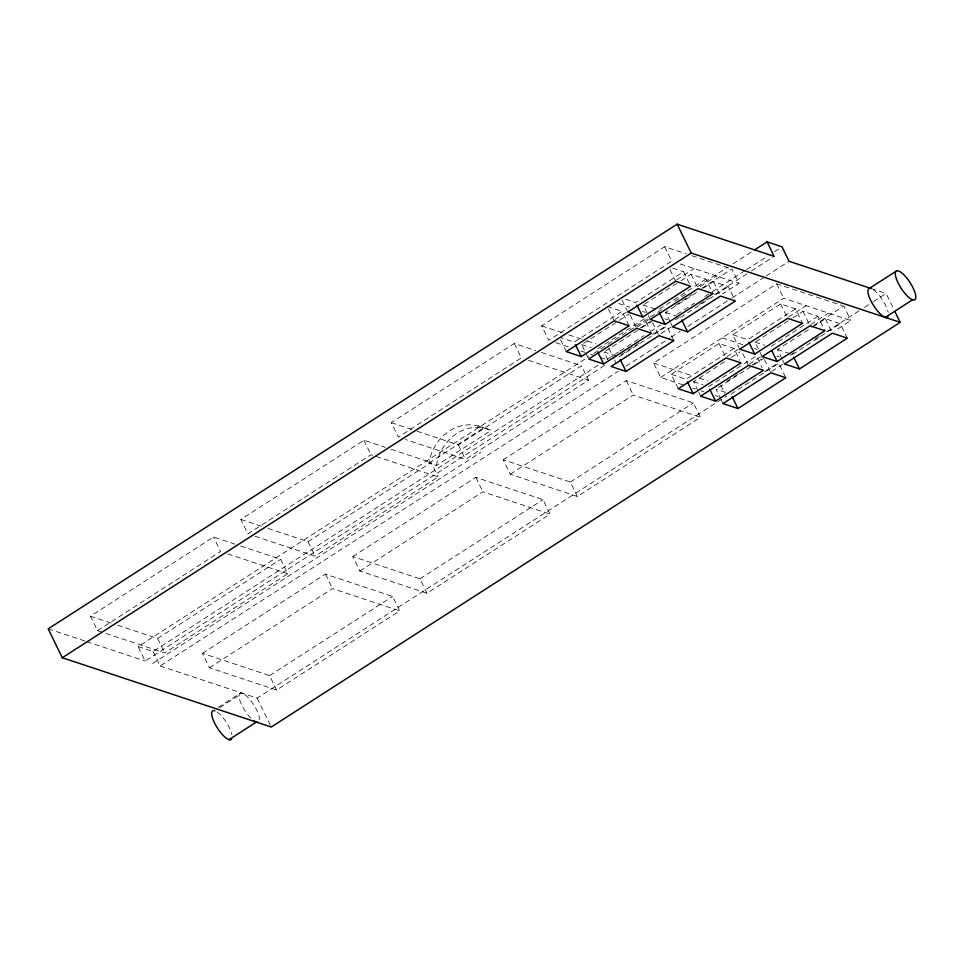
<?xml version="1.0" encoding="UTF-8"?>
<svg xmlns="http://www.w3.org/2000/svg" width="964" height="964" viewBox="0 0 964 964"><rect width="100%" height="100%" fill="white"/><g stroke="black" fill="none" stroke-linecap="round" stroke-linejoin="round"><path stroke-width="0.72" stroke-dasharray="4.82 3.62" d="M240.675 546.034L280.681 559.301L287.73 573.749L164.675 652.929L97.521 630.661L90.471 616.213L213.526 537.032L234.951 544.142M255.062 536.249L315.071 556.156L438.126 476.975L370.959 454.707L247.917 533.887L240.867 519.439L363.91 440.259L385.347 447.368M514.306 343.485L521.355 357.933L398.313 437.114L391.264 422.666L514.306 343.485L535.743 350.595M664.702 246.712L671.751 261.16L548.697 340.34L541.66 325.892L664.702 246.712L686.139 253.821M97.521 630.661L220.563 551.48L213.526 537.032M629.094 325.784L622.045 311.336L574.195 342.124L560.626 337.629M689.344 283.561L683.572 271.74L635.722 302.539L624.865 298.936M615.032 319.482L626.335 312.216M676.559 279.897L694.14 268.582M588.064 357.728L581.654 344.594L618.177 321.096M619.43 320.289L629.516 313.806M644.446 304.202L679.704 281.512M680.958 280.705L691.031 274.222L705.961 279.162L713.011 293.61M597.837 348.739L644.434 318.759L650.206 330.58M659.364 309.143L705.961 279.162M604.573 365.44L145.215 661.027L138.165 646.579L588.667 356.692M593.728 353.439L663.328 308.661M674.716 301.322L688.633 292.369M697.49 286.67L727.856 267.124M732.929 263.871L751.908 251.652M637.421 326.904L649.977 318.831M700.201 286.513L716.529 276.005M429.016 463.069L483.699 427.871L491.17 430.354L436.475 465.54L429.016 463.069A42.741 37.958 -71.7 0 1 483.699 427.871M117.62 625.214L157.626 638.481L280.681 559.301M268.016 528.441L308.022 541.708L431.077 462.527L438.126 476.975M416.978 431.185L458.418 444.934L581.473 365.754L588.522 380.202L465.467 459.382L405.446 439.476M640.204 327.965L650.254 321.494M675.366 305.335L691.694 294.839M701.732 288.369L731.869 268.98L738.918 283.428L722.59 293.936M605.308 351.209L640.566 328.519M641.819 327.712L651.893 321.229M670.052 321.627L665.57 312.432L698.31 291.369M703.346 288.128L713.42 281.645L728.35 286.585L734.749 299.72M138.165 646.579L153.095 651.531L598.524 364.898M607.38 359.198L618.768 351.872M620.033 351.065L644.085 335.593M650.411 331.52L660.533 325.001M676.981 314.421L694.695 303.021M704.829 296.502L711.155 292.429M712.42 291.622L745.317 270.45M746.582 269.631L768.091 255.797M774.417 251.725L779.478 248.459M621.021 354.86L641.265 341.834M652.652 334.508L665.305 326.362M675.439 319.843L680.5 316.59M699.478 304.371L708.335 298.671M714.661 294.61L750.088 271.8M751.354 270.992L774.14 256.34M618.972 356.969L666.823 326.181L673.872 340.629M680.5 317.385L728.35 286.585M661.063 333.52L671.113 327.061M152.674 663.497L480.807 452.357M153.095 651.531L160.132 665.979L618.225 371.212M625.817 366.32L670.113 337.822M671.378 337.014L680.235 331.315M687.826 326.422L730.857 298.744M732.122 297.924L765.018 276.752M766.284 275.945L789.058 261.28M202.404 653.327L325.458 574.146L392.613 596.427L399.662 610.875L276.62 690.055L209.453 667.775L202.404 653.327L269.571 675.595L276.62 690.055M352.8 556.553L475.854 477.373L543.009 499.653L550.058 514.101L427.004 593.27L359.849 571.001L352.8 556.553L419.967 578.822L427.004 593.27M503.196 459.78L626.251 380.599L693.405 402.88L700.454 417.328L577.4 496.496L510.245 474.228L503.196 459.78L570.363 482.048L577.4 496.496M683.03 384.877L660.641 377.454L653.592 363.006L776.647 283.826L842.379 305.624M209.453 667.775L332.508 588.594L399.662 610.875M359.849 571.001L482.904 491.821L550.058 514.101M510.245 474.228L633.3 395.047L700.454 417.328M660.641 377.454L783.684 298.274L850.851 320.542L834.523 331.05M678.258 388.745L671.209 374.297L719.06 343.497L733.99 348.45L739.75 360.271M739.774 349.149L732.736 334.701L780.587 303.913L795.505 308.866L802.554 323.314M733.99 348.45L686.127 379.238L671.209 374.297M795.505 308.866L747.654 339.653L732.736 334.701M726.976 356.596L738.267 349.329M788.504 317.011L806.073 305.696M698.081 390.914L693.598 381.72L725.073 361.464M731.375 357.403L740.183 351.74M762.163 356.572L755.113 342.124L791.637 318.626M792.902 317.819L802.976 311.336L817.894 316.288L824.943 330.736M708.516 386.672L756.366 355.873L762.138 367.694M771.308 346.269L817.894 316.288M749.365 364.031L761.922 355.945M810.881 324.434L828.462 313.119M218.153 707.443L240.53 693.044M219.852 707.588L242.217 693.2M269.571 675.595L392.613 596.427M419.967 578.822L543.009 499.653M570.363 482.048L693.405 402.88M727.037 381.238L739.593 373.164M752.149 365.079L760.933 359.427M813.664 325.495L843.801 306.094L850.851 320.542M718.493 387.516L752.498 365.645M753.764 364.838L763.837 358.355M781.985 358.741L777.502 349.546L811.507 327.676M812.76 326.868L825.365 318.759L840.283 323.711L847.332 338.159M160.132 665.979L257.147 698.141L726.627 396.047M764.597 371.622L778.514 362.669M789.902 355.342L794.963 352.077M815.207 339.051L821.533 334.978M826.594 331.724L859.502 310.553M864.563 307.299L872.155 302.407M873.42 301.599L886.073 293.454L893.761 309.215M730.905 394.095L778.755 363.295L785.805 377.743M792.432 354.499L840.283 323.711M771.742 371.453L783.045 364.175M871.155 288.501L886.073 293.454M691.851 255.713L731.869 268.98M680.15 263.943L738.918 283.428M672.715 268.137L683.572 271.74M655.399 309.058L643.181 305.01L647.663 314.204M665.57 312.432L677.776 316.481M755.113 342.124L764.621 345.281M777.502 349.546L789.721 353.607M618.623 303.527L629.817 307.239M642.41 311.42L645.205 312.348M664.799 318.843L667.594 319.771M722.169 337.87L743.148 344.823M754.342 348.534L757.15 349.462M776.731 355.957L779.527 356.885M607.127 306.383L622.045 311.336M541.66 325.892L563.084 332.99M568.808 334.894L581.666 339.159M587.377 341.051L595.957 343.895M653.592 363.006L692.176 375.803M699.322 378.165L707.889 381.009M581.654 344.594L591.149 347.751M616.261 356.065L604.042 352.017L608.525 361.211M693.598 381.72L703.093 384.865M725.482 392.288L715.975 389.143L720.47 398.337M555.698 342.654L571.086 347.763M580.882 351.004L585.076 352.402M590.679 354.258L593.475 355.186M600.476 357.499L606.067 359.355M692.815 388.131L695.622 389.058M701.214 390.914L704.009 391.842M715.204 395.553L718.011 396.481M541.467 352.487L581.473 365.754M528.501 360.295L588.522 380.202M478.18 425.919L485.639 428.402M391.264 422.666L415.556 430.715M391.071 449.26L431.077 462.527M240.867 519.439L262.304 526.549M227.709 553.854L287.73 573.749M90.471 616.213L111.908 623.322M48.2 628.853L85.29 641.156M86.724 641.626L145.215 661.027M825.365 318.759L832.402 333.207M802.976 311.336L809.374 324.47M776.647 283.826L783.684 298.274M780.587 303.913L787.636 318.361M782.635 360.054L784.551 363.994M764.476 359.668L770.236 371.489M713.42 281.645L720.47 296.093M742.726 353.547L748.498 365.368M691.031 274.222L698.081 288.67M719.06 343.497L726.109 357.945M669.932 269.414L675.692 281.235M720.759 385.275L724.603 393.155M721.108 399.65L723.024 403.591M670.691 322.94L672.619 326.88M698.719 392.228L700.635 396.168M652.544 322.542L658.942 335.677M648.302 315.517L650.23 319.458M630.155 315.12L636.553 328.254M622.081 300.214L627.841 312.035M608.404 309.01L614.164 320.831M626.251 380.599L633.3 395.047M608.814 348.161L613.947 358.668M614.586 359.982L615.863 362.609M560.554 339.798L566.314 351.619M475.854 477.373L482.904 491.821M458.418 444.934L465.467 459.382M363.91 440.259L370.959 454.707M325.458 574.146L332.508 588.594M308.022 541.708L315.071 556.156M257.147 698.141L271.245 727.037M157.626 638.481L164.675 652.929M250.761 718.06A17.099 5.29 57.2 0 1 239.048 696.743A17.099 5.29 57.2 0 1 248.965 698.49A17.099 5.29 57.2 0 1 259.533 719.614M873.324 289.634A17.099 5.29 57.2 0 1 888.181 312.324M217.045 711.926A17.099 5.29 57.2 0 1 231.914 734.604M436.475 465.54A42.741 37.958 -71.7 0 1 491.17 430.354"/><path stroke-width="1.45" d="M754.438 250.025L767.091 241.88L774.14 256.34L677.126 224.166L48.2 628.853L62.299 657.749L271.245 727.037L900.171 322.35L895.038 311.842M62.299 657.749L691.224 253.062L900.171 322.35M581.244 356.572L629.094 325.784L614.164 320.831L566.314 351.619L581.244 356.572L575.472 344.751M642.771 316.987L690.622 286.188L675.692 281.235L627.841 312.035L642.771 316.987L636.999 305.166M603.633 363.994L651.483 333.207L636.553 328.254L588.703 359.042L603.633 363.994L597.861 352.173M665.16 324.41L713.011 293.61L698.081 288.67L650.23 319.458L665.16 324.41L659.388 312.589M626.022 371.417L673.872 340.629L658.942 335.677L611.092 366.465L626.022 371.417L620.25 359.596M687.537 331.833L735.399 301.033L720.47 296.093L672.619 326.88L687.537 331.833L681.777 320.012M693.176 393.686L741.027 362.898L726.109 357.945L678.258 388.745L693.176 393.686L687.416 381.865M754.704 354.101L802.554 323.314L787.636 318.361L739.774 349.149L754.704 354.101L748.932 342.28M869.456 288.357L896.797 270.764M715.565 401.12L763.416 370.321L748.498 365.368L700.635 396.168L715.565 401.12L709.805 389.299M777.092 361.524L824.943 330.736L810.013 325.784L762.163 356.572L777.092 361.524L771.971 351.017M737.954 408.543L785.805 377.743L770.875 372.803L723.024 403.591L737.954 408.543L732.182 396.722M799.481 368.947L847.332 338.159L832.402 333.207L784.551 363.994L799.481 368.947L793.709 357.126M228.974 739.689L256.316 722.096M885.241 317.397L912.583 299.804M767.091 241.88L782.021 246.832L789.058 261.28L871.155 288.501A17.099 5.29 57.2 0 0 872.806 304.299A17.099 5.29 57.2 0 0 888.025 316.698M677.126 224.166L691.224 253.062M258.003 722.241A17.099 5.29 57.2 0 1 254.147 720.964M231.758 738.99A17.099 5.29 57.2 0 1 216.538 726.591A17.099 5.29 57.2 0 1 214.876 710.793M896.508 279.223A17.099 5.29 57.2 0 0 914.282 299.949A17.099 5.29 57.2 0 0 905.835 276.885A17.099 5.29 57.2 0 0 896.508 279.223"/></g></svg>
